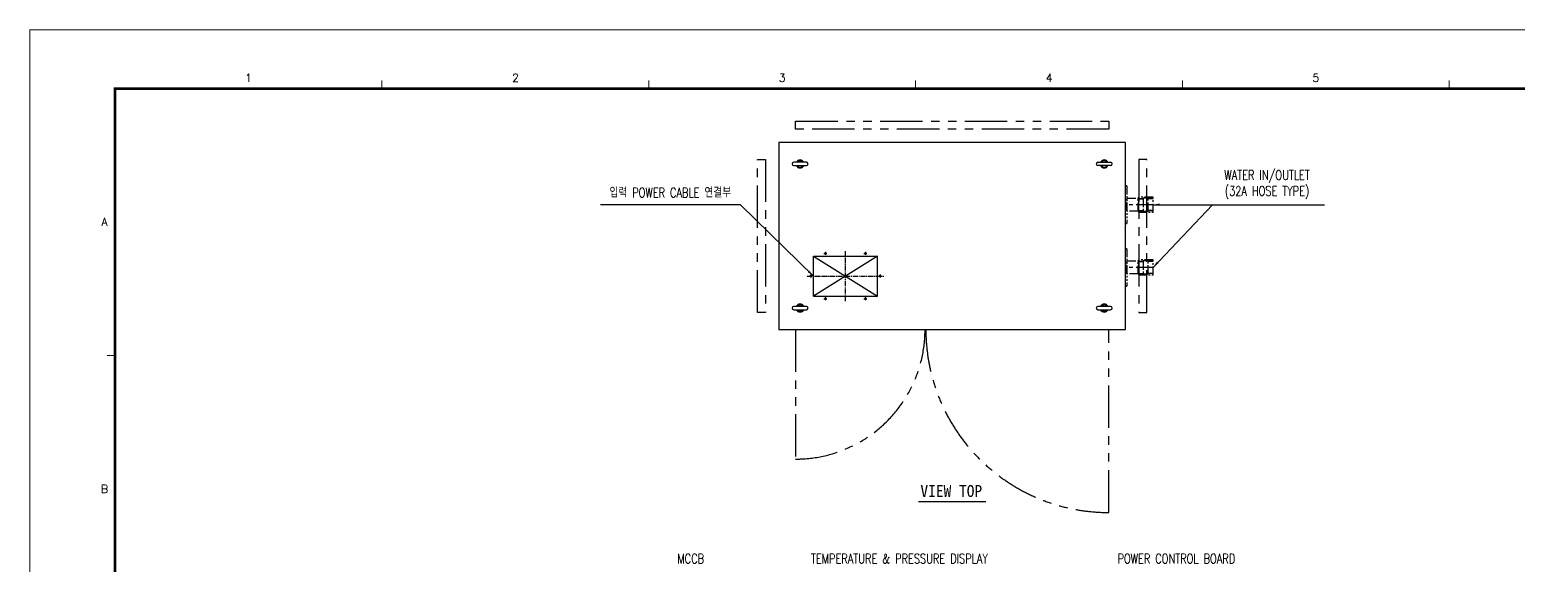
# Model space of a CAD drawing. Header units: millimetres. Extents: x 0 to 37514, y 0 to 8910.
# Drawn here: x 26144 to 31722, y 3934 to 5940 of the extents above; entities that cross this region are included whole.
import ezdxf
from ezdxf.enums import TextEntityAlignment as Align

# ---------------------------------------------------------------- set-up
doc = ezdxf.new("R2010")
doc.units = ezdxf.units.MM
for name, pattern in [('CENTER', [50.8, 31.75, -6.35, 6.35, -6.35]), ('CENTER2', [28.575, 19.05, -3.175, 3.175, -3.175]), ('CENTERX2', [101.6, 63.5, -12.7, 12.7, -12.7]), ('PHANTOM', [63.5, 31.75, -6.35, 6.35, -6.35, 6.35, -6.35]), ('PHANTOM2', [31.75, 15.875, -3.175, 3.175, -3.175, 3.175, -3.175])]:
    doc.linetypes.add(name, pattern=pattern)
for name, color, linetype in [('4', 4, 'Continuous'), ('8', 230, 'Continuous'), ('CEN', 1, 'CENTER'), ('SHEET', 3, 'Continuous')]:
    doc.layers.add(name, color=color, linetype=linetype)
doc.styles.add('HAN', font='')
doc.styles.add('HYUNDAI-STEEL', font='romans.shx', dxfattribs={"width": 0.75, "bigfont": 'whgtxt.shx'})
doc.styles.add('Single', font='romans.shx', dxfattribs={"width": 0.75, "bigfont": 'ghs.shx'})
doc.styles.get("Standard").update_dxf_attribs({"font": 'ISOCP.SHX', "bigfont": 'WHGTXT.SHX'})
doc.styles.get('HAN').set_extended_font_data('GulimChe')
doc.dimstyles.new('PS-10', dxfattribs={"dimscale": 10, "dimtxt": 3.2, "dimasz": 2.5, "dimexe": 2, "dimexo": 2.5, "dimgap": 2, "dimtad": 1, "dimtoh": 1, "dimrnd": 0.05, "dimzin": 12, "dimdsep": 46, "dimtxsty": 'Standard', "dimcen": 0, "dimclrt": 2, "dimazin": 3, "dimtfac": 1, "dimtofl": 0, "dimtmove": 0, "dimatfit": 3, "dimfxl": 0, "dimtolj": 1, "dimtzin": 0, "dimarcsym": 0})

# ---------------------------------------------------------------- blocks, each defined once
blk = doc.blocks.new('A$C2E2F5F09')
at = {"color": 1, "linetype": 'CENTER2'}
for p, q in [((0, -273.9), (0, 13.9)), ((93.9, -130), (-93.9, -130))]:
    blk.add_line(p, q, dxfattribs=at)
for p, q in [((-75, -10), (75, -250)), ((-75, -250), (75, -10))]:
    blk.add_line(p, q)
at = {"color": 3}
for p, q in [((-75, -250), (-75, -10)), ((75, -10), (-75, -10)), ((75, -250), (75, -10)), ((75, -250), (-75, -250))]:
    blk.add_line(p, q, dxfattribs=at)
for centre in [(0, 0), (-85, -55), (85, -55), (-85, -205), (85, -205), (0, -260)]:
    blk.add_circle(centre, 2.1, dxfattribs=at)
for centre in [(0, 0), (-85, -55), (85, -55), (-85, -205), (85, -205), (0, -260)]:
    blk.add_arc(centre, 2.5, 75.5872, 13.9135)
at = {"layer": 'CEN', "color": 1, "linetype": 'CENTER'}
for p, q in [((-5.7, 0), (5.7, 0)), ((0, -5.7), (0, 5.7)), ((-90.7, -55), (-79.3, -55)), ((-85, -60.7), (-85, -49.3)), ((79.3, -55), (90.7, -55)), ((85, -60.7), (85, -49.3)), ((-90.7, -205), (-79.3, -205)), ((-85, -210.7), (-85, -199.3)), ((79.3, -205), (90.7, -205)), ((85, -210.7), (85, -199.3)), ((-5.7, -260), (5.7, -260)), ((0, -265.7), (0, -254.3))]:
    blk.add_line(p, q, dxfattribs=at)
blk = doc.blocks.new('HYUNDAI-STEEL_A1-OUT')
at = {"layer": 'Defpoints', "linetype": 'Continuous', "lineweight": 0}
blk.add_lwpolyline([(841, 594), (0, 594), (0, 0), (841, 0)], close=True, dxfattribs=at)
at = {"layer": 'SHEET', "color": 3, "linetype": 'Continuous', "lineweight": 0}
for p, q in [((132, 572), (132, 575)), ((232, 572), (232, 575)), ((332, 572), (332, 575)), ((432, 572), (432, 575)), ((532, 572), (532, 575)), ((32, 472), (29, 472))]:
    blk.add_line(p, q, dxfattribs=at)
at = {"layer": 'SHEET', "color": 4, "linetype": 'Continuous', "lineweight": 0, "const_width": 1, "flags": 128}
blk.add_lwpolyline([(829, 22), (829, 572), (32, 572), (32, 22), (829, 22)], dxfattribs=at)
at = {"layer": 'SHEET', "color": 2, "linetype": 'Continuous', "lineweight": 0, "style": 'HYUNDAI-STEEL'}
for s, p in [('1', (82, 576)), ('2', (182, 576)), ('3', (282, 576)), ('4', (382, 576)), ('5', (482, 576)), ('A', (28, 522)), ('B', (28, 422))]:
    blk.add_text(s, height=3, dxfattribs=at).set_placement(p, align=Align.MIDDLE_CENTER)

msp = doc.modelspace()

# ---------------------------------------------------------------- linework, layer by layer
at = {"color": 3}
for p, q in [((28950.522, 5517.359), (28950.522, 4817.359)), ((30250.522, 5517.359), (28950.522, 5517.359)), ((30250.522, 4817.359), (30250.522, 5517.359)), ((29054.272, 5443.609), (29006.772, 5443.609)), ((29006.772, 5431.109), (29054.272, 5431.109)), ((30146.772, 5443.609), (30194.272, 5443.609)), ((30194.272, 5431.109), (30146.772, 5431.109)), ((29054.272, 4903.609), (29006.772, 4903.609)), ((29006.772, 4891.109), (29054.272, 4891.109)), ((30194.272, 4903.609), (30146.772, 4903.609)), ((30146.772, 4891.109), (30194.272, 4891.109)), ((28950.522, 4817.359), (30250.522, 4817.359))]:
    msp.add_line(p, q, dxfattribs=at)
at = {"color": 6, "linetype": 'PHANTOM'}
for p, q in [((30255.522, 5354.859), (30250.522, 5354.859)), ((30255.522, 5354.859), (30255.522, 5214.859)), ((30256.74, 5260.559), (30256.74, 5309.159)), ((30297.104, 5260.559), (30297.104, 5309.159)), ((30353.322, 5312.859), (30298.322, 5312.859)), ((30298.322, 5312.859), (30298.322, 5256.859)), ((30298.322, 5308.761), (30316.322, 5308.198)), ((30298.322, 5307.282), (30316.322, 5306.719)), ((30316.322, 5307.859), (30316.322, 5261.859)), ((30333.822, 5309.359), (30317.822, 5309.359)), ((30353.322, 5308.761), (30335.322, 5308.198)), ((30335.322, 5261.859), (30335.322, 5307.859)), ((30353.322, 5307.282), (30335.322, 5306.719)), ((30353.322, 5256.859), (30353.322, 5312.859)), ((30298.322, 5262.437), (30316.322, 5262.999)), ((30298.322, 5260.958), (30316.322, 5261.52)), ((30298.322, 5256.859), (30353.322, 5256.859)), ((30317.822, 5260.359), (30333.822, 5260.359)), ((30353.322, 5262.437), (30335.322, 5262.999)), ((30353.322, 5260.958), (30335.322, 5261.52)), ((30250.522, 5214.859), (30255.522, 5214.859)), ((30255.522, 5119.859), (30250.522, 5119.859)), ((30255.522, 5119.859), (30255.522, 4979.859)), ((30353.322, 5077.859), (30298.322, 5077.859)), ((30298.322, 5077.859), (30298.322, 5021.859)), ((30353.322, 5021.859), (30353.322, 5077.859)), ((30256.74, 5025.559), (30256.74, 5074.159)), ((30297.104, 5025.559), (30297.104, 5074.159)), ((30298.322, 5073.761), (30316.322, 5073.198)), ((30298.322, 5072.282), (30316.322, 5071.719)), ((30298.322, 5027.437), (30316.322, 5027.999)), ((30298.322, 5025.958), (30316.322, 5026.52)), ((30298.322, 5021.859), (30353.322, 5021.859)), ((30316.322, 5072.859), (30316.322, 5026.859)), ((30333.822, 5074.359), (30317.822, 5074.359)), ((30317.822, 5025.359), (30333.822, 5025.359)), ((30353.322, 5073.761), (30335.322, 5073.198)), ((30335.322, 5026.859), (30335.322, 5072.859)), ((30353.322, 5072.282), (30335.322, 5071.719)), ((30353.322, 5027.437), (30335.322, 5027.999)), ((30353.322, 5025.958), (30335.322, 5026.52)), ((30250.522, 4979.859), (30255.522, 4979.859))]:
    msp.add_line(p, q, dxfattribs=at)
at = {"color": 1, "linetype": 'CENTERX2'}
for p, q in [((30353.322, 5284.859), (30255.522, 5284.859)), ((30353.322, 5049.859), (30255.522, 5049.859))]:
    msp.add_line(p, q, dxfattribs=at)
at = {"color": 6, "linetype": 'PHANTOM2', "ltscale": 10}
for p, q in [((29013.522, 4817.359, 0), (29013.522, 4331.859, 0)), ((30187.522, 4131.859), (30187.522, 4817.359))]:
    msp.add_line(p, q, dxfattribs=at)
msp.add_line((29473.898, 4172.765), (29727.147, 4172.765))
for points in [[(29013.522, 5597.359), (30187.522, 5597.359), (30187.522, 5567.359), (29013.522, 5567.359)], [(28900.522, 4880.359), (28870.522, 4880.359), (28870.522, 5454.359), (28900.522, 5454.359)], [(30300.522, 4880.359), (30330.522, 4880.359), (30330.522, 5454.359), (30300.522, 5454.359)]]:
    msp.add_lwpolyline(points, close=True, dxfattribs=at)
at = {"color": 6, "linetype": 'PHANTOM'}
for points in [[(30297.104, 5260.559), (30256.74, 5260.559), (30255.522, 5262.459), (30255.522, 5307.259), (30256.74, 5309.159), (30297.104, 5309.159), (30298.322, 5307.259), (30298.322, 5262.459)], [(30297.104, 5025.559), (30256.74, 5025.559), (30255.522, 5027.459), (30255.522, 5072.259), (30256.74, 5074.159), (30297.104, 5074.159), (30298.322, 5072.259), (30298.322, 5027.459)]]:
    msp.add_lwpolyline(points, close=True, dxfattribs=at)
at = {"color": 3}
for centre, radius, start, end in [((29006.772, 5437.359), 6.25, 90, 270), ((29030.522, 5437.359), 15, 24.624318, 155.375682), ((29030.522, 5437.359), 15, 204.624318, 335.375682), ((29030.522, 5437.359), 13.246, 28.154285, 151.845715), ((29030.522, 5437.359), 13.246, 208.154285, 331.845715), ((29030.522, 5437.359), 12.003, 31.377979, 148.622021), ((29030.522, 5437.359), 12.003, 211.377979, 328.622021), ((29054.272, 5437.359), 6.25, 270, 90), ((30146.772, 5437.359), 6.25, 90, 270), ((30170.522, 5437.359), 15, 24.624318, 155.375682), ((30170.522, 5437.359), 15, 204.624318, 335.375682), ((30170.522, 5437.359), 13.246, 28.154285, 151.845715), ((30170.522, 5437.359), 13.246, 208.154285, 331.845715), ((30170.522, 5437.359), 12.003, 31.377979, 148.622021), ((30170.522, 5437.359), 12.003, 211.377979, 328.622021), ((30194.272, 5437.359), 6.25, 270, 90), ((29030.522, 4897.359), 15, 24.624318, 155.375682), ((29030.522, 4897.359), 13.246, 28.154285, 151.845715), ((29030.522, 4897.359), 12.003, 31.377979, 148.622021), ((30170.522, 4897.359), 15, 24.624318, 155.375682), ((30170.522, 4897.359), 13.246, 28.154285, 151.845715), ((30170.522, 4897.359), 12.003, 31.377979, 148.622021), ((29006.772, 4897.359), 6.25, 90, 270), ((29030.522, 4897.359), 15, 204.624318, 335.375682), ((29030.522, 4897.359), 13.246, 208.154285, 331.845715), ((29030.522, 4897.359), 12.003, 211.377979, 328.622021), ((29054.272, 4897.359), 6.25, 270, 90), ((30146.772, 4897.359), 6.25, 90, 270), ((30170.522, 4897.359), 15, 204.624318, 335.375682), ((30170.522, 4897.359), 13.246, 208.154285, 331.845715), ((30170.522, 4897.359), 12.003, 211.377979, 328.622021), ((30194.272, 4897.359), 6.25, 270, 90)]:
    msp.add_arc(centre, radius, start, end, dxfattribs=at)
at = {"color": 6, "linetype": 'PHANTOM'}
for centre, start, end in [((30317.822, 5307.859), 90, 180), ((30333.822, 5307.859), 0, 89.99618), ((30317.822, 5261.859), 180.00382, 270), ((30333.822, 5261.859), 270.003819, 359.996181), ((30317.822, 5072.859), 90, 180), ((30317.822, 5026.859), 180.00382, 270), ((30333.822, 5072.859), 0, 89.99618), ((30333.822, 5026.859), 270.003819, 359.996181)]:
    msp.add_arc(centre, 1.5, start, end, dxfattribs=at)
at = {"color": 6, "linetype": 'PHANTOM2', "ltscale": 10}
for centre, radius, start, end in [((29013.522, 4817.359, 0), 485.5, 270, 0), ((30187.522, 4817.359), 685.5, 180, 270)]:
    msp.add_arc(centre, radius, start, end, dxfattribs=at)

# ---------------------------------------------------------------- block references
at = {"rotation": 270}
msp.add_blockref('A$C2E2F5F09', (29330.522, 5017.359), dxfattribs=at)
at = {"layer": 'SHEET', "xscale": 10, "yscale": 10, "zscale": 10}
msp.add_blockref('HYUNDAI-STEEL_A1-OUT', (26143.768, 0), dxfattribs=at)

# ---------------------------------------------------------------- texts
at = {"color": 6, "linetype": 'PHANTOM'}
for s, p in [('11/2', (30330.346, 5299.559)), ('40AX3.7t-50L', (30262.982, 5296.709)), ('40AX3.7t-50L', (30262.982, 5061.709)), ('11/2', (30330.346, 5064.559))]:
    msp.add_text(s, height=0.6, dxfattribs=at).set_placement(p)
at = {"color": 2, "style": 'HAN'}
msp.add_text('VIEW TOP', height=44.8, dxfattribs=at).set_placement((29481.505, 4189.945))
at = {"layer": '8', "char_height": 35.84, "attachment_point": 5, "style": 'Single'}
for s, insert in [('\\A1;WATER IN/OUTLET\\P(32A HOSE TYPE)', (30780.8, 5360.13)), ('\\A1;입력 POWER CABLE 연결부', (28544.382, 5329.859)), ('\\A1;MCCB', (28620.692, 3959.039)), ('\\A1;TEMPERATURE & PRESSURE DISPLAY', (29402.954, 3959.039)), ('\\A1;POWER CONTROL BOARD', (30440.813, 3959.039))]:
    msp.add_mtext(s, dxfattribs=dict(at, insert=insert))

# ---------------------------------------------------------------- leaders
at = {"layer": '4', "color": 7}
for points in [[(29080.522, 5017.359), (28807.035, 5284.859), (28282.106, 5284.859)], [(30353.322, 5284.859), (30576.755, 5284.859), (30996.187, 5284.859)], [(30353.322, 5049.859), (30576.755, 5284.859), (30996.187, 5284.859)]]:
    msp.add_leader(points, dimstyle='PS-10', override={"dimscale": 10, "dimgap": 2, "dimtad": 0}, dxfattribs=at)

doc.saveas('drawing.dxf')
